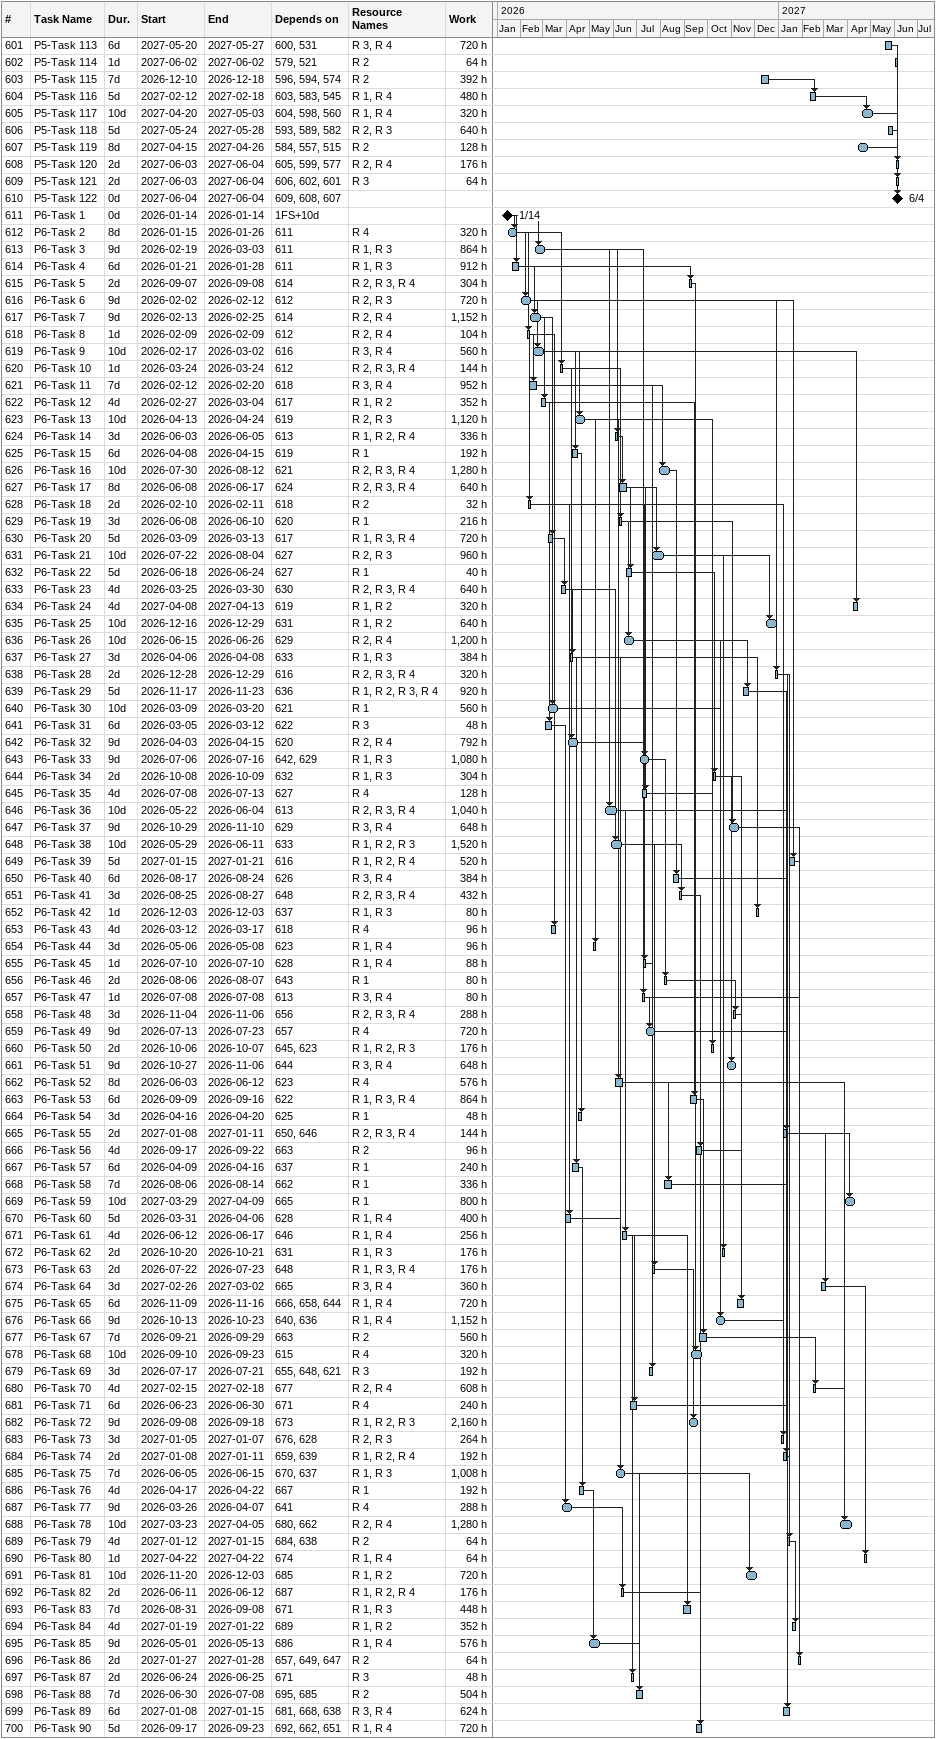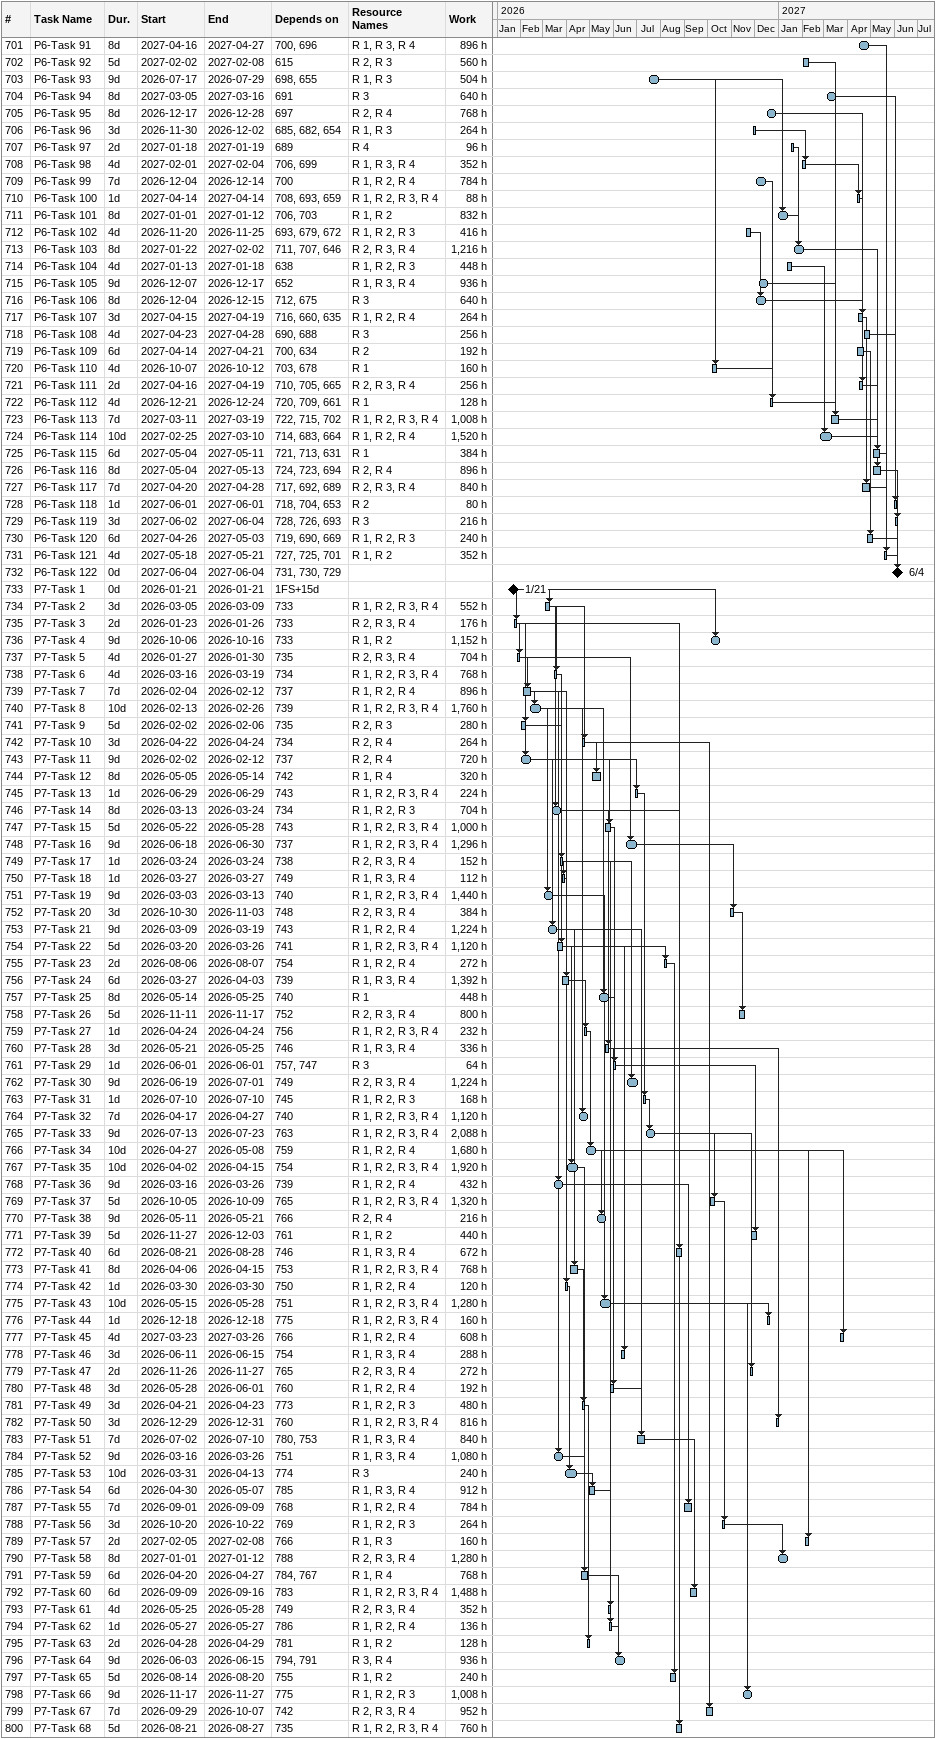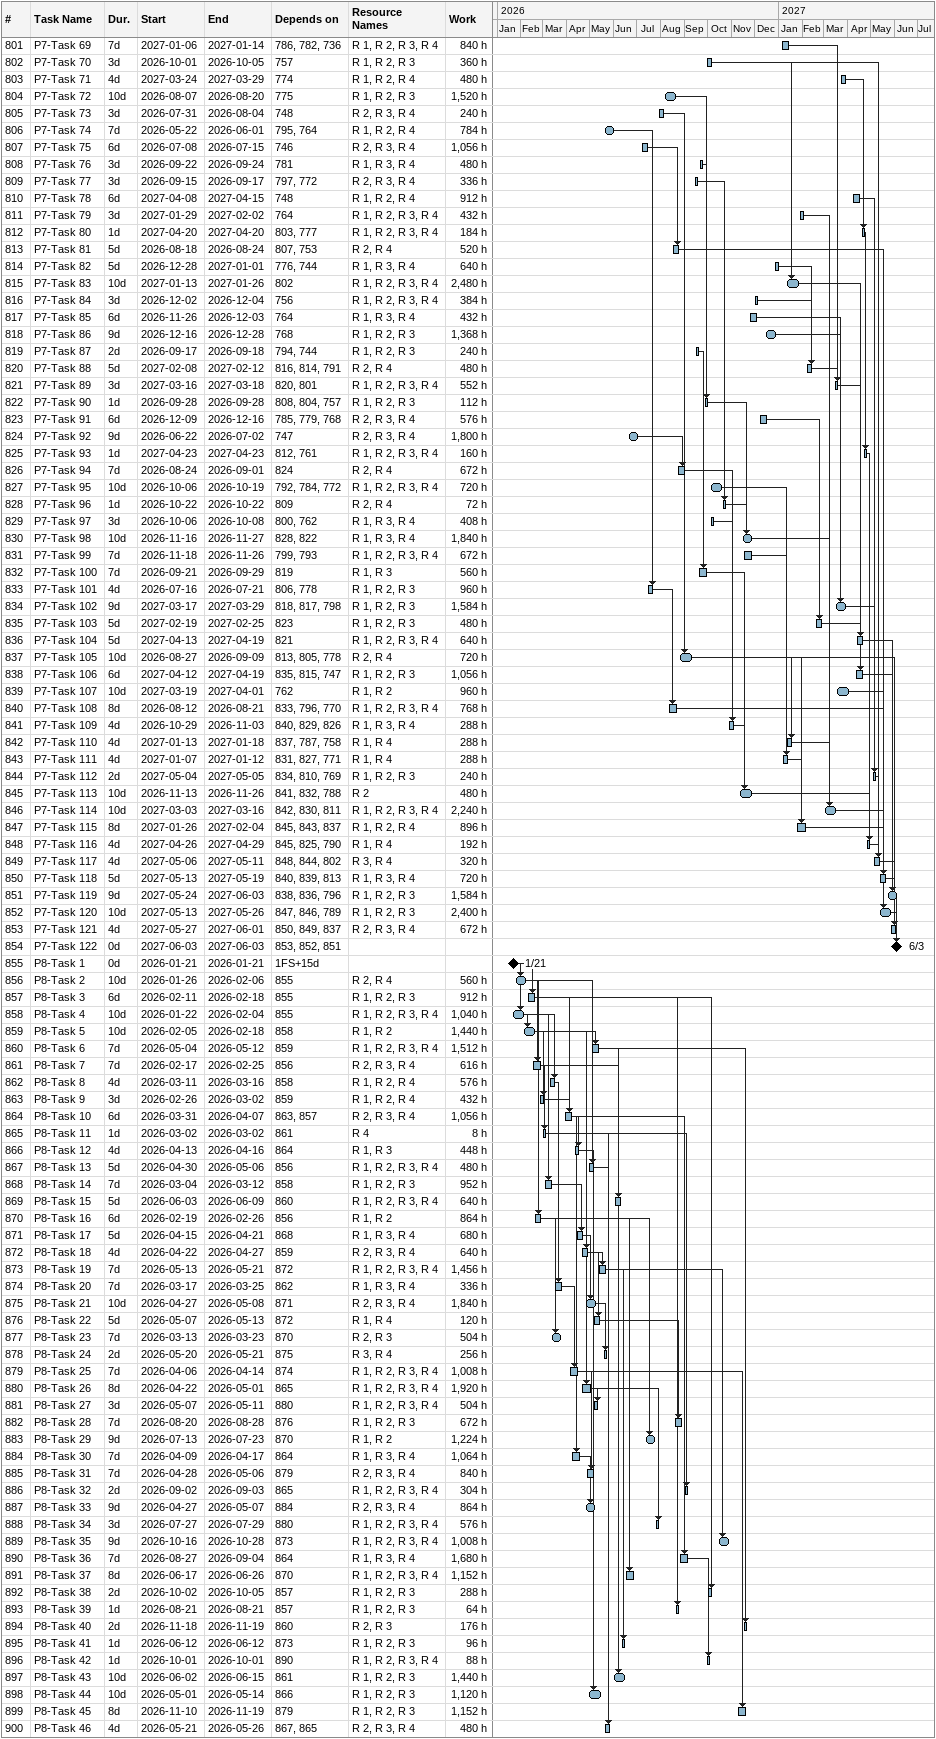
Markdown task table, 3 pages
| ID | Task | Duration | Start | Finish | Predecessors | Resources | Work (h) |
|---|---|---|---|---|---|---|---|
| 601 | P5-Task 113 | 6d | 2027-05-20 | 2027-05-27 | 600, 531 | R 3, R 4 | 720 |
| 602 | P5-Task 114 | 1d | 2027-06-02 | 2027-06-02 | 579, 521 | R 2 | 64 |
| 603 | P5-Task 115 | 7d | 2026-12-10 | 2026-12-18 | 596, 594, 574 | R 2 | 392 |
| 604 | P5-Task 116 | 5d | 2027-02-12 | 2027-02-18 | 603, 583, 545 | R 1, R 4 | 480 |
| 605 | P5-Task 117 | 10d | 2027-04-20 | 2027-05-03 | 604, 598, 560 | R 1, R 4 | 320 |
| 606 | P5-Task 118 | 5d | 2027-05-24 | 2027-05-28 | 593, 589, 582 | R 2, R 3 | 640 |
| 607 | P5-Task 119 | 8d | 2027-04-15 | 2027-04-26 | 584, 557, 515 | R 2 | 128 |
| 608 | P5-Task 120 | 2d | 2027-06-03 | 2027-06-04 | 605, 599, 577 | R 2, R 4 | 176 |
| 609 | P5-Task 121 | 2d | 2027-06-03 | 2027-06-04 | 606, 602, 601 | R 3 | 64 |
| 610 | P5-Task 122 | 0d | 2027-06-04 | 2027-06-04 | 609, 608, 607 |  |  |
| 611 | P6-Task 1 | 0d | 2026-01-14 | 2026-01-14 | 1FS+10d |  |  |
| 612 | P6-Task 2 | 8d | 2026-01-15 | 2026-01-26 | 611 | R 4 | 320 |
| 613 | P6-Task 3 | 9d | 2026-02-19 | 2026-03-03 | 611 | R 1, R 3 | 864 |
| 614 | P6-Task 4 | 6d | 2026-01-21 | 2026-01-28 | 611 | R 1, R 3 | 912 |
| 615 | P6-Task 5 | 2d | 2026-09-07 | 2026-09-08 | 614 | R 2, R 3, R 4 | 304 |
| 616 | P6-Task 6 | 9d | 2026-02-02 | 2026-02-12 | 612 | R 2, R 3 | 720 |
| 617 | P6-Task 7 | 9d | 2026-02-13 | 2026-02-25 | 614 | R 2, R 4 | 1152 |
| 618 | P6-Task 8 | 1d | 2026-02-09 | 2026-02-09 | 612 | R 2, R 4 | 104 |
| 619 | P6-Task 9 | 10d | 2026-02-17 | 2026-03-02 | 616 | R 3, R 4 | 560 |
| 620 | P6-Task 10 | 1d | 2026-03-24 | 2026-03-24 | 612 | R 2, R 3, R 4 | 144 |
| 621 | P6-Task 11 | 7d | 2026-02-12 | 2026-02-20 | 618 | R 3, R 4 | 952 |
| 622 | P6-Task 12 | 4d | 2026-02-27 | 2026-03-04 | 617 | R 1, R 2 | 352 |
| 623 | P6-Task 13 | 10d | 2026-04-13 | 2026-04-24 | 619 | R 2, R 3 | 1120 |
| 624 | P6-Task 14 | 3d | 2026-06-03 | 2026-06-05 | 613 | R 1, R 2, R 4 | 336 |
| 625 | P6-Task 15 | 6d | 2026-04-08 | 2026-04-15 | 619 | R 1 | 192 |
| 626 | P6-Task 16 | 10d | 2026-07-30 | 2026-08-12 | 621 | R 2, R 3, R 4 | 1280 |
| 627 | P6-Task 17 | 8d | 2026-06-08 | 2026-06-17 | 624 | R 2, R 3, R 4 | 640 |
| 628 | P6-Task 18 | 2d | 2026-02-10 | 2026-02-11 | 618 | R 2 | 32 |
| 629 | P6-Task 19 | 3d | 2026-06-08 | 2026-06-10 | 620 | R 1 | 216 |
| 630 | P6-Task 20 | 5d | 2026-03-09 | 2026-03-13 | 617 | R 1, R 3, R 4 | 720 |
| 631 | P6-Task 21 | 10d | 2026-07-22 | 2026-08-04 | 627 | R 2, R 3 | 960 |
| 632 | P6-Task 22 | 5d | 2026-06-18 | 2026-06-24 | 627 | R 1 | 40 |
| 633 | P6-Task 23 | 4d | 2026-03-25 | 2026-03-30 | 630 | R 2, R 3, R 4 | 640 |
| 634 | P6-Task 24 | 4d | 2027-04-08 | 2027-04-13 | 619 | R 1, R 2 | 320 |
| 635 | P6-Task 25 | 10d | 2026-12-16 | 2026-12-29 | 631 | R 1, R 2 | 640 |
| 636 | P6-Task 26 | 10d | 2026-06-15 | 2026-06-26 | 629 | R 2, R 4 | 1200 |
| 637 | P6-Task 27 | 3d | 2026-04-06 | 2026-04-08 | 633 | R 1, R 3 | 384 |
| 638 | P6-Task 28 | 2d | 2026-12-28 | 2026-12-29 | 616 | R 2, R 3, R 4 | 320 |
| 639 | P6-Task 29 | 5d | 2026-11-17 | 2026-11-23 | 636 | R 1, R 2, R 3, R 4 | 920 |
| 640 | P6-Task 30 | 10d | 2026-03-09 | 2026-03-20 | 621 | R 1 | 560 |
| 641 | P6-Task 31 | 6d | 2026-03-05 | 2026-03-12 | 622 | R 3 | 48 |
| 642 | P6-Task 32 | 9d | 2026-04-03 | 2026-04-15 | 620 | R 2, R 4 | 792 |
| 643 | P6-Task 33 | 9d | 2026-07-06 | 2026-07-16 | 642, 629 | R 1, R 3 | 1080 |
| 644 | P6-Task 34 | 2d | 2026-10-08 | 2026-10-09 | 632 | R 1, R 3 | 304 |
| 645 | P6-Task 35 | 4d | 2026-07-08 | 2026-07-13 | 627 | R 4 | 128 |
| 646 | P6-Task 36 | 10d | 2026-05-22 | 2026-06-04 | 613 | R 2, R 3, R 4 | 1040 |
| 647 | P6-Task 37 | 9d | 2026-10-29 | 2026-11-10 | 629 | R 3, R 4 | 648 |
| 648 | P6-Task 38 | 10d | 2026-05-29 | 2026-06-11 | 633 | R 1, R 2, R 3 | 1520 |
| 649 | P6-Task 39 | 5d | 2027-01-15 | 2027-01-21 | 616 | R 1, R 2, R 4 | 520 |
| 650 | P6-Task 40 | 6d | 2026-08-17 | 2026-08-24 | 626 | R 3, R 4 | 384 |
| 651 | P6-Task 41 | 3d | 2026-08-25 | 2026-08-27 | 648 | R 2, R 3, R 4 | 432 |
| 652 | P6-Task 42 | 1d | 2026-12-03 | 2026-12-03 | 637 | R 1, R 3 | 80 |
| 653 | P6-Task 43 | 4d | 2026-03-12 | 2026-03-17 | 618 | R 4 | 96 |
| 654 | P6-Task 44 | 3d | 2026-05-06 | 2026-05-08 | 623 | R 1, R 4 | 96 |
| 655 | P6-Task 45 | 1d | 2026-07-10 | 2026-07-10 | 628 | R 1, R 4 | 88 |
| 656 | P6-Task 46 | 2d | 2026-08-06 | 2026-08-07 | 643 | R 1 | 80 |
| 657 | P6-Task 47 | 1d | 2026-07-08 | 2026-07-08 | 613 | R 3, R 4 | 80 |
| 658 | P6-Task 48 | 3d | 2026-11-04 | 2026-11-06 | 656 | R 2, R 3, R 4 | 288 |
| 659 | P6-Task 49 | 9d | 2026-07-13 | 2026-07-23 | 657 | R 4 | 720 |
| 660 | P6-Task 50 | 2d | 2026-10-06 | 2026-10-07 | 645, 623 | R 1, R 2, R 3 | 176 |
| 661 | P6-Task 51 | 9d | 2026-10-27 | 2026-11-06 | 644 | R 3, R 4 | 648 |
| 662 | P6-Task 52 | 8d | 2026-06-03 | 2026-06-12 | 623 | R 4 | 576 |
| 663 | P6-Task 53 | 6d | 2026-09-09 | 2026-09-16 | 622 | R 1, R 3, R 4 | 864 |
| 664 | P6-Task 54 | 3d | 2026-04-16 | 2026-04-20 | 625 | R 1 | 48 |
| 665 | P6-Task 55 | 2d | 2027-01-08 | 2027-01-11 | 650, 646 | R 2, R 3, R 4 | 144 |
| 666 | P6-Task 56 | 4d | 2026-09-17 | 2026-09-22 | 663 | R 2 | 96 |
| 667 | P6-Task 57 | 6d | 2026-04-09 | 2026-04-16 | 637 | R 1 | 240 |
| 668 | P6-Task 58 | 7d | 2026-08-06 | 2026-08-14 | 662 | R 1 | 336 |
| 669 | P6-Task 59 | 10d | 2027-03-29 | 2027-04-09 | 665 | R 1 | 800 |
| 670 | P6-Task 60 | 5d | 2026-03-31 | 2026-04-06 | 628 | R 1, R 4 | 400 |
| 671 | P6-Task 61 | 4d | 2026-06-12 | 2026-06-17 | 646 | R 1, R 4 | 256 |
| 672 | P6-Task 62 | 2d | 2026-10-20 | 2026-10-21 | 631 | R 1, R 3 | 176 |
| 673 | P6-Task 63 | 2d | 2026-07-22 | 2026-07-23 | 648 | R 1, R 3, R 4 | 176 |
| 674 | P6-Task 64 | 3d | 2027-02-26 | 2027-03-02 | 665 | R 3, R 4 | 360 |
| 675 | P6-Task 65 | 6d | 2026-11-09 | 2026-11-16 | 666, 658, 644 | R 1, R 4 | 720 |
| 676 | P6-Task 66 | 9d | 2026-10-13 | 2026-10-23 | 640, 636 | R 1, R 4 | 1152 |
| 677 | P6-Task 67 | 7d | 2026-09-21 | 2026-09-29 | 663 | R 2 | 560 |
| 678 | P6-Task 68 | 10d | 2026-09-10 | 2026-09-23 | 615 | R 4 | 320 |
| 679 | P6-Task 69 | 3d | 2026-07-17 | 2026-07-21 | 655, 648, 621 | R 3 | 192 |
| 680 | P6-Task 70 | 4d | 2027-02-15 | 2027-02-18 | 677 | R 2, R 4 | 608 |
| 681 | P6-Task 71 | 6d | 2026-06-23 | 2026-06-30 | 671 | R 4 | 240 |
| 682 | P6-Task 72 | 9d | 2026-09-08 | 2026-09-18 | 673 | R 1, R 2, R 3 | 2160 |
| 683 | P6-Task 73 | 3d | 2027-01-05 | 2027-01-07 | 676, 628 | R 2, R 3 | 264 |
| 684 | P6-Task 74 | 2d | 2027-01-08 | 2027-01-11 | 659, 639 | R 1, R 2, R 4 | 192 |
| 685 | P6-Task 75 | 7d | 2026-06-05 | 2026-06-15 | 670, 637 | R 1, R 3 | 1008 |
| 686 | P6-Task 76 | 4d | 2026-04-17 | 2026-04-22 | 667 | R 1 | 192 |
| 687 | P6-Task 77 | 9d | 2026-03-26 | 2026-04-07 | 641 | R 4 | 288 |
| 688 | P6-Task 78 | 10d | 2027-03-23 | 2027-04-05 | 680, 662 | R 2, R 4 | 1280 |
| 689 | P6-Task 79 | 4d | 2027-01-12 | 2027-01-15 | 684, 638 | R 2 | 64 |
| 690 | P6-Task 80 | 1d | 2027-04-22 | 2027-04-22 | 674 | R 1, R 4 | 64 |
| 691 | P6-Task 81 | 10d | 2026-11-20 | 2026-12-03 | 685 | R 1, R 2 | 720 |
| 692 | P6-Task 82 | 2d | 2026-06-11 | 2026-06-12 | 687 | R 1, R 2, R 4 | 176 |
| 693 | P6-Task 83 | 7d | 2026-08-31 | 2026-09-08 | 671 | R 1, R 3 | 448 |
| 694 | P6-Task 84 | 4d | 2027-01-19 | 2027-01-22 | 689 | R 1, R 2 | 352 |
| 695 | P6-Task 85 | 9d | 2026-05-01 | 2026-05-13 | 686 | R 1, R 4 | 576 |
| 696 | P6-Task 86 | 2d | 2027-01-27 | 2027-01-28 | 657, 649, 647 | R 2 | 64 |
| 697 | P6-Task 87 | 2d | 2026-06-24 | 2026-06-25 | 671 | R 3 | 48 |
| 698 | P6-Task 88 | 7d | 2026-06-30 | 2026-07-08 | 695, 685 | R 2 | 504 |
| 699 | P6-Task 89 | 6d | 2027-01-08 | 2027-01-15 | 681, 668, 638 | R 3, R 4 | 624 |
| 700 | P6-Task 90 | 5d | 2026-09-17 | 2026-09-23 | 692, 662, 651 | R 1, R 4 | 720 |
| 701 | P6-Task 91 | 8d | 2027-04-16 | 2027-04-27 | 700, 696 | R 1, R 3, R 4 | 896 |
| 702 | P6-Task 92 | 5d | 2027-02-02 | 2027-02-08 | 615 | R 2, R 3 | 560 |
| 703 | P6-Task 93 | 9d | 2026-07-17 | 2026-07-29 | 698, 655 | R 1, R 3 | 504 |
| 704 | P6-Task 94 | 8d | 2027-03-05 | 2027-03-16 | 691 | R 3 | 640 |
| 705 | P6-Task 95 | 8d | 2026-12-17 | 2026-12-28 | 697 | R 2, R 4 | 768 |
| 706 | P6-Task 96 | 3d | 2026-11-30 | 2026-12-02 | 685, 682, 654 | R 1, R 3 | 264 |
| 707 | P6-Task 97 | 2d | 2027-01-18 | 2027-01-19 | 689 | R 4 | 96 |
| 708 | P6-Task 98 | 4d | 2027-02-01 | 2027-02-04 | 706, 699 | R 1, R 3, R 4 | 352 |
| 709 | P6-Task 99 | 7d | 2026-12-04 | 2026-12-14 | 700 | R 1, R 2, R 4 | 784 |
| 710 | P6-Task 100 | 1d | 2027-04-14 | 2027-04-14 | 708, 693, 659 | R 1, R 2, R 3, R 4 | 88 |
| 711 | P6-Task 101 | 8d | 2027-01-01 | 2027-01-12 | 706, 703 | R 1, R 2 | 832 |
| 712 | P6-Task 102 | 4d | 2026-11-20 | 2026-11-25 | 693, 679, 672 | R 1, R 2, R 3 | 416 |
| 713 | P6-Task 103 | 8d | 2027-01-22 | 2027-02-02 | 711, 707, 646 | R 2, R 3, R 4 | 1216 |
| 714 | P6-Task 104 | 4d | 2027-01-13 | 2027-01-18 | 638 | R 1, R 2, R 3 | 448 |
| 715 | P6-Task 105 | 9d | 2026-12-07 | 2026-12-17 | 652 | R 1, R 3, R 4 | 936 |
| 716 | P6-Task 106 | 8d | 2026-12-04 | 2026-12-15 | 712, 675 | R 3 | 640 |
| 717 | P6-Task 107 | 3d | 2027-04-15 | 2027-04-19 | 716, 660, 635 | R 1, R 2, R 4 | 264 |
| 718 | P6-Task 108 | 4d | 2027-04-23 | 2027-04-28 | 690, 688 | R 3 | 256 |
| 719 | P6-Task 109 | 6d | 2027-04-14 | 2027-04-21 | 700, 634 | R 2 | 192 |
| 720 | P6-Task 110 | 4d | 2026-10-07 | 2026-10-12 | 703, 678 | R 1 | 160 |
| 721 | P6-Task 111 | 2d | 2027-04-16 | 2027-04-19 | 710, 705, 665 | R 2, R 3, R 4 | 256 |
| 722 | P6-Task 112 | 4d | 2026-12-21 | 2026-12-24 | 720, 709, 661 | R 1 | 128 |
| 723 | P6-Task 113 | 7d | 2027-03-11 | 2027-03-19 | 722, 715, 702 | R 1, R 2, R 3, R 4 | 1008 |
| 724 | P6-Task 114 | 10d | 2027-02-25 | 2027-03-10 | 714, 683, 664 | R 1, R 2, R 4 | 1520 |
| 725 | P6-Task 115 | 6d | 2027-05-04 | 2027-05-11 | 721, 713, 631 | R 1 | 384 |
| 726 | P6-Task 116 | 8d | 2027-05-04 | 2027-05-13 | 724, 723, 694 | R 2, R 4 | 896 |
| 727 | P6-Task 117 | 7d | 2027-04-20 | 2027-04-28 | 717, 692, 689 | R 2, R 3, R 4 | 840 |
| 728 | P6-Task 118 | 1d | 2027-06-01 | 2027-06-01 | 718, 704, 653 | R 2 | 80 |
| 729 | P6-Task 119 | 3d | 2027-06-02 | 2027-06-04 | 728, 726, 693 | R 3 | 216 |
| 730 | P6-Task 120 | 6d | 2027-04-26 | 2027-05-03 | 719, 690, 669 | R 1, R 2, R 3 | 240 |
| 731 | P6-Task 121 | 4d | 2027-05-18 | 2027-05-21 | 727, 725, 701 | R 1, R 2 | 352 |
| 732 | P6-Task 122 | 0d | 2027-06-04 | 2027-06-04 | 731, 730, 729 |  |  |
| 733 | P7-Task 1 | 0d | 2026-01-21 | 2026-01-21 | 1FS+15d |  |  |
| 734 | P7-Task 2 | 3d | 2026-03-05 | 2026-03-09 | 733 | R 1, R 2, R 3, R 4 | 552 |
| 735 | P7-Task 3 | 2d | 2026-01-23 | 2026-01-26 | 733 | R 2, R 3, R 4 | 176 |
| 736 | P7-Task 4 | 9d | 2026-10-06 | 2026-10-16 | 733 | R 1, R 2 | 1152 |
| 737 | P7-Task 5 | 4d | 2026-01-27 | 2026-01-30 | 735 | R 2, R 3, R 4 | 704 |
| 738 | P7-Task 6 | 4d | 2026-03-16 | 2026-03-19 | 734 | R 1, R 2, R 3, R 4 | 768 |
| 739 | P7-Task 7 | 7d | 2026-02-04 | 2026-02-12 | 737 | R 1, R 2, R 4 | 896 |
| 740 | P7-Task 8 | 10d | 2026-02-13 | 2026-02-26 | 739 | R 1, R 2, R 3, R 4 | 1760 |
| 741 | P7-Task 9 | 5d | 2026-02-02 | 2026-02-06 | 735 | R 2, R 3 | 280 |
| 742 | P7-Task 10 | 3d | 2026-04-22 | 2026-04-24 | 734 | R 2, R 4 | 264 |
| 743 | P7-Task 11 | 9d | 2026-02-02 | 2026-02-12 | 737 | R 2, R 4 | 720 |
| 744 | P7-Task 12 | 8d | 2026-05-05 | 2026-05-14 | 742 | R 1, R 4 | 320 |
| 745 | P7-Task 13 | 1d | 2026-06-29 | 2026-06-29 | 743 | R 1, R 2, R 3, R 4 | 224 |
| 746 | P7-Task 14 | 8d | 2026-03-13 | 2026-03-24 | 734 | R 1, R 2, R 3 | 704 |
| 747 | P7-Task 15 | 5d | 2026-05-22 | 2026-05-28 | 743 | R 1, R 2, R 3, R 4 | 1000 |
| 748 | P7-Task 16 | 9d | 2026-06-18 | 2026-06-30 | 737 | R 1, R 2, R 3, R 4 | 1296 |
| 749 | P7-Task 17 | 1d | 2026-03-24 | 2026-03-24 | 738 | R 2, R 3, R 4 | 152 |
| 750 | P7-Task 18 | 1d | 2026-03-27 | 2026-03-27 | 749 | R 1, R 3, R 4 | 112 |
| 751 | P7-Task 19 | 9d | 2026-03-03 | 2026-03-13 | 740 | R 1, R 2, R 3, R 4 | 1440 |
| 752 | P7-Task 20 | 3d | 2026-10-30 | 2026-11-03 | 748 | R 2, R 3, R 4 | 384 |
| 753 | P7-Task 21 | 9d | 2026-03-09 | 2026-03-19 | 743 | R 1, R 2, R 4 | 1224 |
| 754 | P7-Task 22 | 5d | 2026-03-20 | 2026-03-26 | 741 | R 1, R 2, R 3, R 4 | 1120 |
| 755 | P7-Task 23 | 2d | 2026-08-06 | 2026-08-07 | 754 | R 1, R 2, R 4 | 272 |
| 756 | P7-Task 24 | 6d | 2026-03-27 | 2026-04-03 | 739 | R 1, R 3, R 4 | 1392 |
| 757 | P7-Task 25 | 8d | 2026-05-14 | 2026-05-25 | 740 | R 1 | 448 |
| 758 | P7-Task 26 | 5d | 2026-11-11 | 2026-11-17 | 752 | R 2, R 3, R 4 | 800 |
| 759 | P7-Task 27 | 1d | 2026-04-24 | 2026-04-24 | 756 | R 1, R 2, R 3, R 4 | 232 |
| 760 | P7-Task 28 | 3d | 2026-05-21 | 2026-05-25 | 746 | R 1, R 3, R 4 | 336 |
| 761 | P7-Task 29 | 1d | 2026-06-01 | 2026-06-01 | 757, 747 | R 3 | 64 |
| 762 | P7-Task 30 | 9d | 2026-06-19 | 2026-07-01 | 749 | R 2, R 3, R 4 | 1224 |
| 763 | P7-Task 31 | 1d | 2026-07-10 | 2026-07-10 | 745 | R 1, R 2, R 3 | 168 |
| 764 | P7-Task 32 | 7d | 2026-04-17 | 2026-04-27 | 740 | R 1, R 2, R 3, R 4 | 1120 |
| 765 | P7-Task 33 | 9d | 2026-07-13 | 2026-07-23 | 763 | R 1, R 2, R 3, R 4 | 2088 |
| 766 | P7-Task 34 | 10d | 2026-04-27 | 2026-05-08 | 759 | R 1, R 2, R 4 | 1680 |
| 767 | P7-Task 35 | 10d | 2026-04-02 | 2026-04-15 | 754 | R 1, R 2, R 3, R 4 | 1920 |
| 768 | P7-Task 36 | 9d | 2026-03-16 | 2026-03-26 | 739 | R 1, R 2, R 4 | 432 |
| 769 | P7-Task 37 | 5d | 2026-10-05 | 2026-10-09 | 765 | R 1, R 2, R 3, R 4 | 1320 |
| 770 | P7-Task 38 | 9d | 2026-05-11 | 2026-05-21 | 766 | R 2, R 4 | 216 |
| 771 | P7-Task 39 | 5d | 2026-11-27 | 2026-12-03 | 761 | R 1, R 2 | 440 |
| 772 | P7-Task 40 | 6d | 2026-08-21 | 2026-08-28 | 746 | R 1, R 3, R 4 | 672 |
| 773 | P7-Task 41 | 8d | 2026-04-06 | 2026-04-15 | 753 | R 1, R 2, R 3, R 4 | 768 |
| 774 | P7-Task 42 | 1d | 2026-03-30 | 2026-03-30 | 750 | R 1, R 2, R 4 | 120 |
| 775 | P7-Task 43 | 10d | 2026-05-15 | 2026-05-28 | 751 | R 1, R 2, R 3, R 4 | 1280 |
| 776 | P7-Task 44 | 1d | 2026-12-18 | 2026-12-18 | 775 | R 1, R 2, R 3, R 4 | 160 |
| 777 | P7-Task 45 | 4d | 2027-03-23 | 2027-03-26 | 766 | R 1, R 2, R 4 | 608 |
| 778 | P7-Task 46 | 3d | 2026-06-11 | 2026-06-15 | 754 | R 1, R 3, R 4 | 288 |
| 779 | P7-Task 47 | 2d | 2026-11-26 | 2026-11-27 | 765 | R 2, R 3, R 4 | 272 |
| 780 | P7-Task 48 | 3d | 2026-05-28 | 2026-06-01 | 760 | R 1, R 2, R 4 | 192 |
| 781 | P7-Task 49 | 3d | 2026-04-21 | 2026-04-23 | 773 | R 1, R 2, R 3 | 480 |
| 782 | P7-Task 50 | 3d | 2026-12-29 | 2026-12-31 | 760 | R 1, R 2, R 3, R 4 | 816 |
| 783 | P7-Task 51 | 7d | 2026-07-02 | 2026-07-10 | 780, 753 | R 1, R 3, R 4 | 840 |
| 784 | P7-Task 52 | 9d | 2026-03-16 | 2026-03-26 | 751 | R 1, R 3, R 4 | 1080 |
| 785 | P7-Task 53 | 10d | 2026-03-31 | 2026-04-13 | 774 | R 3 | 240 |
| 786 | P7-Task 54 | 6d | 2026-04-30 | 2026-05-07 | 785 | R 1, R 3, R 4 | 912 |
| 787 | P7-Task 55 | 7d | 2026-09-01 | 2026-09-09 | 768 | R 1, R 2, R 4 | 784 |
| 788 | P7-Task 56 | 3d | 2026-10-20 | 2026-10-22 | 769 | R 1, R 2, R 3 | 264 |
| 789 | P7-Task 57 | 2d | 2027-02-05 | 2027-02-08 | 766 | R 1, R 3 | 160 |
| 790 | P7-Task 58 | 8d | 2027-01-01 | 2027-01-12 | 788 | R 2, R 3, R 4 | 1280 |
| 791 | P7-Task 59 | 6d | 2026-04-20 | 2026-04-27 | 784, 767 | R 1, R 4 | 768 |
| 792 | P7-Task 60 | 6d | 2026-09-09 | 2026-09-16 | 783 | R 1, R 2, R 3, R 4 | 1488 |
| 793 | P7-Task 61 | 4d | 2026-05-25 | 2026-05-28 | 749 | R 2, R 3, R 4 | 352 |
| 794 | P7-Task 62 | 1d | 2026-05-27 | 2026-05-27 | 786 | R 1, R 2, R 4 | 136 |
| 795 | P7-Task 63 | 2d | 2026-04-28 | 2026-04-29 | 781 | R 1, R 2 | 128 |
| 796 | P7-Task 64 | 9d | 2026-06-03 | 2026-06-15 | 794, 791 | R 3, R 4 | 936 |
| 797 | P7-Task 65 | 5d | 2026-08-14 | 2026-08-20 | 755 | R 1, R 2 | 240 |
| 798 | P7-Task 66 | 9d | 2026-11-17 | 2026-11-27 | 775 | R 1, R 2, R 3 | 1008 |
| 799 | P7-Task 67 | 7d | 2026-09-29 | 2026-10-07 | 742 | R 2, R 3, R 4 | 952 |
| 800 | P7-Task 68 | 5d | 2026-08-21 | 2026-08-27 | 735 | R 1, R 2, R 3, R 4 | 760 |
| 801 | P7-Task 69 | 7d | 2027-01-06 | 2027-01-14 | 786, 782, 736 | R 1, R 2, R 3, R 4 | 840 |
| 802 | P7-Task 70 | 3d | 2026-10-01 | 2026-10-05 | 757 | R 1, R 2, R 3 | 360 |
| 803 | P7-Task 71 | 4d | 2027-03-24 | 2027-03-29 | 774 | R 1, R 2, R 4 | 480 |
| 804 | P7-Task 72 | 10d | 2026-08-07 | 2026-08-20 | 775 | R 1, R 2, R 3 | 1520 |
| 805 | P7-Task 73 | 3d | 2026-07-31 | 2026-08-04 | 748 | R 2, R 3, R 4 | 240 |
| 806 | P7-Task 74 | 7d | 2026-05-22 | 2026-06-01 | 795, 764 | R 1, R 2, R 4 | 784 |
| 807 | P7-Task 75 | 6d | 2026-07-08 | 2026-07-15 | 746 | R 2, R 3, R 4 | 1056 |
| 808 | P7-Task 76 | 3d | 2026-09-22 | 2026-09-24 | 781 | R 1, R 3, R 4 | 480 |
| 809 | P7-Task 77 | 3d | 2026-09-15 | 2026-09-17 | 797, 772 | R 2, R 3, R 4 | 336 |
| 810 | P7-Task 78 | 6d | 2027-04-08 | 2027-04-15 | 748 | R 1, R 2, R 4 | 912 |
| 811 | P7-Task 79 | 3d | 2027-01-29 | 2027-02-02 | 764 | R 1, R 2, R 3, R 4 | 432 |
| 812 | P7-Task 80 | 1d | 2027-04-20 | 2027-04-20 | 803, 777 | R 1, R 2, R 3, R 4 | 184 |
| 813 | P7-Task 81 | 5d | 2026-08-18 | 2026-08-24 | 807, 753 | R 2, R 4 | 520 |
| 814 | P7-Task 82 | 5d | 2026-12-28 | 2027-01-01 | 776, 744 | R 1, R 3, R 4 | 640 |
| 815 | P7-Task 83 | 10d | 2027-01-13 | 2027-01-26 | 802 | R 1, R 2, R 3, R 4 | 2480 |
| 816 | P7-Task 84 | 3d | 2026-12-02 | 2026-12-04 | 756 | R 1, R 2, R 3, R 4 | 384 |
| 817 | P7-Task 85 | 6d | 2026-11-26 | 2026-12-03 | 764 | R 1, R 3, R 4 | 432 |
| 818 | P7-Task 86 | 9d | 2026-12-16 | 2026-12-28 | 768 | R 1, R 2, R 3 | 1368 |
| 819 | P7-Task 87 | 2d | 2026-09-17 | 2026-09-18 | 794, 744 | R 1, R 2, R 3 | 240 |
| 820 | P7-Task 88 | 5d | 2027-02-08 | 2027-02-12 | 816, 814, 791 | R 2, R 4 | 480 |
| 821 | P7-Task 89 | 3d | 2027-03-16 | 2027-03-18 | 820, 801 | R 1, R 2, R 3, R 4 | 552 |
| 822 | P7-Task 90 | 1d | 2026-09-28 | 2026-09-28 | 808, 804, 757 | R 1, R 2, R 3 | 112 |
| 823 | P7-Task 91 | 6d | 2026-12-09 | 2026-12-16 | 785, 779, 768 | R 2, R 3, R 4 | 576 |
| 824 | P7-Task 92 | 9d | 2026-06-22 | 2026-07-02 | 747 | R 2, R 3, R 4 | 1800 |
| 825 | P7-Task 93 | 1d | 2027-04-23 | 2027-04-23 | 812, 761 | R 1, R 2, R 3, R 4 | 160 |
| 826 | P7-Task 94 | 7d | 2026-08-24 | 2026-09-01 | 824 | R 2, R 4 | 672 |
| 827 | P7-Task 95 | 10d | 2026-10-06 | 2026-10-19 | 792, 784, 772 | R 1, R 2, R 3, R 4 | 720 |
| 828 | P7-Task 96 | 1d | 2026-10-22 | 2026-10-22 | 809 | R 2, R 4 | 72 |
| 829 | P7-Task 97 | 3d | 2026-10-06 | 2026-10-08 | 800, 762 | R 1, R 3, R 4 | 408 |
| 830 | P7-Task 98 | 10d | 2026-11-16 | 2026-11-27 | 828, 822 | R 1, R 3, R 4 | 1840 |
| 831 | P7-Task 99 | 7d | 2026-11-18 | 2026-11-26 | 799, 793 | R 1, R 2, R 3, R 4 | 672 |
| 832 | P7-Task 100 | 7d | 2026-09-21 | 2026-09-29 | 819 | R 1, R 3 | 560 |
| 833 | P7-Task 101 | 4d | 2026-07-16 | 2026-07-21 | 806, 778 | R 1, R 2, R 3 | 960 |
| 834 | P7-Task 102 | 9d | 2027-03-17 | 2027-03-29 | 818, 817, 798 | R 1, R 2, R 3 | 1584 |
| 835 | P7-Task 103 | 5d | 2027-02-19 | 2027-02-25 | 823 | R 1, R 2, R 3 | 480 |
| 836 | P7-Task 104 | 5d | 2027-04-13 | 2027-04-19 | 821 | R 1, R 2, R 3, R 4 | 640 |
| 837 | P7-Task 105 | 10d | 2026-08-27 | 2026-09-09 | 813, 805, 778 | R 2, R 4 | 720 |
| 838 | P7-Task 106 | 6d | 2027-04-12 | 2027-04-19 | 835, 815, 747 | R 1, R 2, R 3 | 1056 |
| 839 | P7-Task 107 | 10d | 2027-03-19 | 2027-04-01 | 762 | R 1, R 2 | 960 |
| 840 | P7-Task 108 | 8d | 2026-08-12 | 2026-08-21 | 833, 796, 770 | R 1, R 2, R 3, R 4 | 768 |
| 841 | P7-Task 109 | 4d | 2026-10-29 | 2026-11-03 | 840, 829, 826 | R 1, R 3, R 4 | 288 |
| 842 | P7-Task 110 | 4d | 2027-01-13 | 2027-01-18 | 837, 787, 758 | R 1, R 4 | 288 |
| 843 | P7-Task 111 | 4d | 2027-01-07 | 2027-01-12 | 831, 827, 771 | R 1, R 4 | 288 |
| 844 | P7-Task 112 | 2d | 2027-05-04 | 2027-05-05 | 834, 810, 769 | R 1, R 2, R 3 | 240 |
| 845 | P7-Task 113 | 10d | 2026-11-13 | 2026-11-26 | 841, 832, 788 | R 2 | 480 |
| 846 | P7-Task 114 | 10d | 2027-03-03 | 2027-03-16 | 842, 830, 811 | R 1, R 2, R 3, R 4 | 2240 |
| 847 | P7-Task 115 | 8d | 2027-01-26 | 2027-02-04 | 845, 843, 837 | R 1, R 2, R 4 | 896 |
| 848 | P7-Task 116 | 4d | 2027-04-26 | 2027-04-29 | 845, 825, 790 | R 1, R 4 | 192 |
| 849 | P7-Task 117 | 4d | 2027-05-06 | 2027-05-11 | 848, 844, 802 | R 3, R 4 | 320 |
| 850 | P7-Task 118 | 5d | 2027-05-13 | 2027-05-19 | 840, 839, 813 | R 1, R 3, R 4 | 720 |
| 851 | P7-Task 119 | 9d | 2027-05-24 | 2027-06-03 | 838, 836, 796 | R 1, R 2, R 3 | 1584 |
| 852 | P7-Task 120 | 10d | 2027-05-13 | 2027-05-26 | 847, 846, 789 | R 1, R 2, R 3 | 2400 |
| 853 | P7-Task 121 | 4d | 2027-05-27 | 2027-06-01 | 850, 849, 837 | R 2, R 3, R 4 | 672 |
| 854 | P7-Task 122 | 0d | 2027-06-03 | 2027-06-03 | 853, 852, 851 |  |  |
| 855 | P8-Task 1 | 0d | 2026-01-21 | 2026-01-21 | 1FS+15d |  |  |
| 856 | P8-Task 2 | 10d | 2026-01-26 | 2026-02-06 | 855 | R 2, R 4 | 560 |
| 857 | P8-Task 3 | 6d | 2026-02-11 | 2026-02-18 | 855 | R 1, R 2, R 3 | 912 |
| 858 | P8-Task 4 | 10d | 2026-01-22 | 2026-02-04 | 855 | R 1, R 2, R 3, R 4 | 1040 |
| 859 | P8-Task 5 | 10d | 2026-02-05 | 2026-02-18 | 858 | R 1, R 2 | 1440 |
| 860 | P8-Task 6 | 7d | 2026-05-04 | 2026-05-12 | 859 | R 1, R 2, R 3, R 4 | 1512 |
| 861 | P8-Task 7 | 7d | 2026-02-17 | 2026-02-25 | 856 | R 2, R 3, R 4 | 616 |
| 862 | P8-Task 8 | 4d | 2026-03-11 | 2026-03-16 | 858 | R 1, R 2, R 4 | 576 |
| 863 | P8-Task 9 | 3d | 2026-02-26 | 2026-03-02 | 859 | R 1, R 2, R 4 | 432 |
| 864 | P8-Task 10 | 6d | 2026-03-31 | 2026-04-07 | 863, 857 | R 2, R 3, R 4 | 1056 |
| 865 | P8-Task 11 | 1d | 2026-03-02 | 2026-03-02 | 861 | R 4 | 8 |
| 866 | P8-Task 12 | 4d | 2026-04-13 | 2026-04-16 | 864 | R 1, R 3 | 448 |
| 867 | P8-Task 13 | 5d | 2026-04-30 | 2026-05-06 | 856 | R 1, R 2, R 3, R 4 | 480 |
| 868 | P8-Task 14 | 7d | 2026-03-04 | 2026-03-12 | 858 | R 1, R 2, R 3 | 952 |
| 869 | P8-Task 15 | 5d | 2026-06-03 | 2026-06-09 | 860 | R 1, R 2, R 3, R 4 | 640 |
| 870 | P8-Task 16 | 6d | 2026-02-19 | 2026-02-26 | 856 | R 1, R 2 | 864 |
| 871 | P8-Task 17 | 5d | 2026-04-15 | 2026-04-21 | 868 | R 1, R 3, R 4 | 680 |
| 872 | P8-Task 18 | 4d | 2026-04-22 | 2026-04-27 | 859 | R 2, R 3, R 4 | 640 |
| 873 | P8-Task 19 | 7d | 2026-05-13 | 2026-05-21 | 872 | R 1, R 2, R 3, R 4 | 1456 |
| 874 | P8-Task 20 | 7d | 2026-03-17 | 2026-03-25 | 862 | R 1, R 3, R 4 | 336 |
| 875 | P8-Task 21 | 10d | 2026-04-27 | 2026-05-08 | 871 | R 2, R 3, R 4 | 1840 |
| 876 | P8-Task 22 | 5d | 2026-05-07 | 2026-05-13 | 872 | R 1, R 4 | 120 |
| 877 | P8-Task 23 | 7d | 2026-03-13 | 2026-03-23 | 870 | R 2, R 3 | 504 |
| 878 | P8-Task 24 | 2d | 2026-05-20 | 2026-05-21 | 875 | R 3, R 4 | 256 |
| 879 | P8-Task 25 | 7d | 2026-04-06 | 2026-04-14 | 874 | R 1, R 2, R 3, R 4 | 1008 |
| 880 | P8-Task 26 | 8d | 2026-04-22 | 2026-05-01 | 865 | R 1, R 2, R 3, R 4 | 1920 |
| 881 | P8-Task 27 | 3d | 2026-05-07 | 2026-05-11 | 880 | R 1, R 2, R 3, R 4 | 504 |
| 882 | P8-Task 28 | 7d | 2026-08-20 | 2026-08-28 | 876 | R 1, R 2, R 3 | 672 |
| 883 | P8-Task 29 | 9d | 2026-07-13 | 2026-07-23 | 870 | R 1, R 2 | 1224 |
| 884 | P8-Task 30 | 7d | 2026-04-09 | 2026-04-17 | 864 | R 1, R 3, R 4 | 1064 |
| 885 | P8-Task 31 | 7d | 2026-04-28 | 2026-05-06 | 879 | R 2, R 3, R 4 | 840 |
| 886 | P8-Task 32 | 2d | 2026-09-02 | 2026-09-03 | 865 | R 1, R 2, R 3, R 4 | 304 |
| 887 | P8-Task 33 | 9d | 2026-04-27 | 2026-05-07 | 884 | R 2, R 3, R 4 | 864 |
| 888 | P8-Task 34 | 3d | 2026-07-27 | 2026-07-29 | 880 | R 1, R 2, R 3, R 4 | 576 |
| 889 | P8-Task 35 | 9d | 2026-10-16 | 2026-10-28 | 873 | R 1, R 2, R 3, R 4 | 1008 |
| 890 | P8-Task 36 | 7d | 2026-08-27 | 2026-09-04 | 864 | R 1, R 3, R 4 | 1680 |
| 891 | P8-Task 37 | 8d | 2026-06-17 | 2026-06-26 | 870 | R 1, R 2, R 3, R 4 | 1152 |
| 892 | P8-Task 38 | 2d | 2026-10-02 | 2026-10-05 | 857 | R 1, R 2, R 3 | 288 |
| 893 | P8-Task 39 | 1d | 2026-08-21 | 2026-08-21 | 857 | R 1, R 2, R 3 | 64 |
| 894 | P8-Task 40 | 2d | 2026-11-18 | 2026-11-19 | 860 | R 2, R 3 | 176 |
| 895 | P8-Task 41 | 1d | 2026-06-12 | 2026-06-12 | 873 | R 1, R 2, R 3 | 96 |
| 896 | P8-Task 42 | 1d | 2026-10-01 | 2026-10-01 | 890 | R 1, R 2, R 3, R 4 | 88 |
| 897 | P8-Task 43 | 10d | 2026-06-02 | 2026-06-15 | 861 | R 1, R 2, R 3 | 1440 |
| 898 | P8-Task 44 | 10d | 2026-05-01 | 2026-05-14 | 866 | R 1, R 2, R 3 | 1120 |
| 899 | P8-Task 45 | 8d | 2026-11-10 | 2026-11-19 | 879 | R 1, R 2, R 3 | 1152 |
| 900 | P8-Task 46 | 4d | 2026-05-21 | 2026-05-26 | 867, 865 | R 2, R 3, R 4 | 480 |
